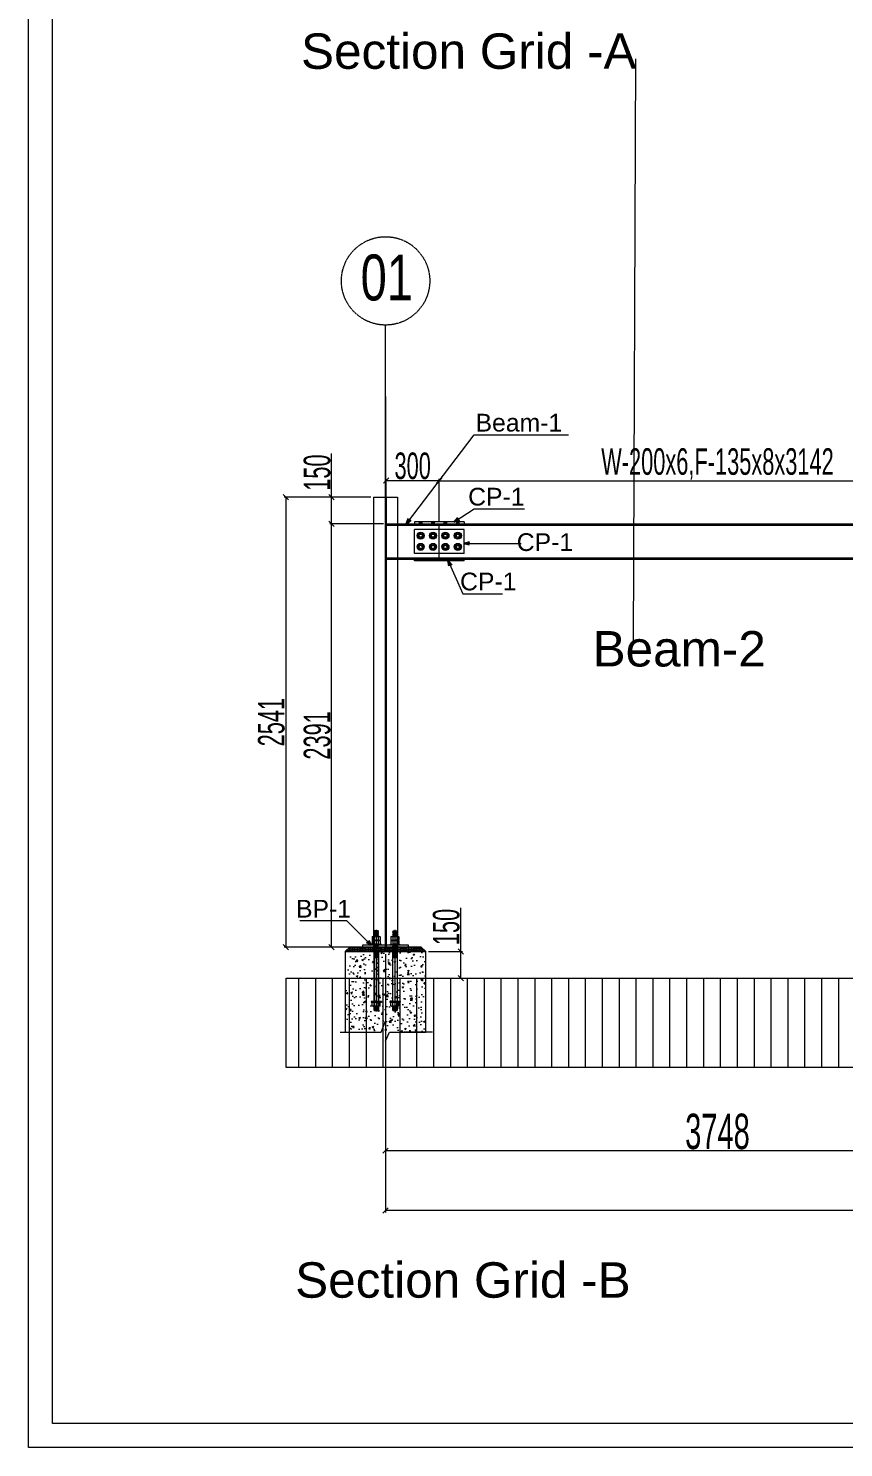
# Model space of a CAD drawing. Header units: millimetres. Extents: x -2070542 to 12330240, y -55001 to 6949969.
# Drawn here: x 1806939 to 1811542, y -49430 to -41416 of the extents above; entities that cross this region are included whole.
import ezdxf

# ---------------------------------------------------------------- set-up
doc = ezdxf.new("R2010")
doc.units = ezdxf.units.MM
doc.header["$LTSCALE"] = 0.5
doc.header["$PDMODE"] = 3
doc.linetypes.add('CENTER2', pattern=[1.125, 0.75, -0.125, 0.125, -0.125])
doc.linetypes.add('DASHDOT2', pattern=[0.5, 0.25, -0.125, 0, -0.125])
for name, color, linetype, lineweight in [('Dimantion', 7, 'Continuous', 9), ('GRIED', 251, 'Continuous', 5), ('HACTH', 8, 'Continuous', 5), ('Profile Sheet', 130, 'Continuous', 9), ('steel col', 1, 'Continuous', 13)]:
    doc.layers.add(name, color=color, linetype=linetype, lineweight=lineweight)
doc.layers.add('G text', color=7, linetype='Continuous')
doc.styles.add('MONOTEXT', font='arial.ttf')
doc.styles.get("Standard").update_dxf_attribs({"font": 'swisscl.ttf', "width": 0.8})
doc.styles.add('style01', font='swisscl.ttf')
doc.dimstyles.new('dim40', dxfattribs={"dimtxt": 40, "dimasz": 30, "dimexe": 10, "dimexo": 15, "dimgap": 5, "dimtad": 1, "dimdec": 0, "dimzin": 0, "dimdsep": 46, "dimtxsty": 'Standard', "dimblk": 'OBLIQUE', "dimcen": 0, "dimclrd": 94, "dimclre": 94, "dimclrt": 6, "dimadec": 0, "dimazin": 0, "dimtfac": 1, "dimtdec": 0, "dimtofl": 0, "dimtmove": 0, "dimatfit": 3, "dimldrblk": 'OPEN30', "dimfxl": 100, "dimtolj": 1, "dimtzin": 0, "dimlwd": 13, "dimlwe": 13, "dimarcsym": 0})

# ---------------------------------------------------------------- blocks, each defined once
blk = doc.blocks.new('Hex Nut - 10 mm side')
at = {"color": 0, "linetype": 'Continuous'}
for p, q in [((-9.2, -6.8), (-9.2, 6.8)), ((-0.7, 9.1), (-8.5, 9.1)), ((-0.7, 4.5), (-8.5, 4.5)), ((0, -6.8), (0, 6.8)), ((-0.7, -4.5), (-8.5, -4.5)), ((-0.7, -9.1), (-8.5, -9.1))]:
    blk.add_line(p, q, dxfattribs=at)
for centre, radius, start, end in [((-5, 6.8), 4.19, 147.1328, 212.8672), ((6.6, 0), 15.7, 163.2214, 196.7786), ((-4.2, 6.8), 4.19, 327.1328, 32.8672), ((-15.7, 0), 15.7, 343.2214, 16.7787), ((-5, -6.8), 4.19, 147.1328, 212.8672), ((-4.2, -6.8), 4.19, 327.1328, 32.8672)]:
    blk.add_arc(centre, radius, start, end, dxfattribs=at)
blk = doc.blocks.new('dfewer')
at = {"layer": 'Profile Sheet', "ltscale": 8}
blk.add_line((2170268.4, 1870419.9), (2170268.4, 1869965), dxfattribs=at)
at = {"layer": 'steel col', "lineweight": 9}
for p, q in [((2170280.4, 1870415), (2170256.4, 1870415)), ((2170257.9, 1870412.5), (2170256.4, 1870415)), ((2170278.9, 1870412.5), (2170256.4, 1870415)), ((2170256.4, 1870410), (2170257.9, 1870412.5)), ((2170280.4, 1870410), (2170256.4, 1870410)), ((2170257.9, 1870407.5), (2170256.4, 1870410)), ((2170278.9, 1870407.5), (2170256.4, 1870410)), ((2170256.4, 1870405), (2170257.9, 1870407.5)), ((2170280.4, 1870405), (2170256.4, 1870405)), ((2170257.9, 1870402.5), (2170256.4, 1870405)), ((2170278.9, 1870402.5), (2170256.4, 1870405)), ((2170256.4, 1870400), (2170257.9, 1870402.5)), ((2170280.4, 1870400), (2170256.4, 1870400)), ((2170257.9, 1870397.5), (2170256.4, 1870400)), ((2170278.9, 1870397.5), (2170256.4, 1870400)), ((2170256.4, 1870395), (2170257.9, 1870397.5)), ((2170280.4, 1870395), (2170256.4, 1870395)), ((2170257.9, 1870392.5), (2170256.4, 1870395)), ((2170278.9, 1870392.5), (2170256.4, 1870395)), ((2170256.4, 1870390), (2170257.9, 1870392.5)), ((2170280.4, 1870390), (2170256.4, 1870390)), ((2170257.9, 1870387.5), (2170256.4, 1870390)), ((2170278.9, 1870387.5), (2170256.4, 1870390)), ((2170278.9, 1870412.5), (2170257.9, 1870412.5)), ((2170280.4, 1870410), (2170257.9, 1870412.5)), ((2170278.9, 1870407.5), (2170257.9, 1870407.5)), ((2170280.4, 1870405), (2170257.9, 1870407.5)), ((2170278.9, 1870402.5), (2170257.9, 1870402.5)), ((2170280.4, 1870400), (2170257.9, 1870402.5)), ((2170278.9, 1870397.5), (2170257.9, 1870397.5)), ((2170280.4, 1870395), (2170257.9, 1870397.5)), ((2170278.9, 1870392.5), (2170257.9, 1870392.5)), ((2170280.4, 1870390), (2170257.9, 1870392.5)), ((2170278.9, 1870412.5), (2170280.4, 1870415)), ((2170280.4, 1870410), (2170278.9, 1870412.5)), ((2170278.9, 1870407.5), (2170280.4, 1870410)), ((2170280.4, 1870405), (2170278.9, 1870407.5)), ((2170278.9, 1870402.5), (2170280.4, 1870405)), ((2170280.4, 1870400), (2170278.9, 1870402.5)), ((2170278.9, 1870397.5), (2170280.4, 1870400)), ((2170280.4, 1870395), (2170278.9, 1870397.5)), ((2170278.9, 1870392.5), (2170280.4, 1870395)), ((2170280.4, 1870390), (2170278.9, 1870392.5)), ((2170278.9, 1870387.5), (2170280.4, 1870390)), ((2170238.9, 1870338.4), (2170238.9, 1870335)), ((2170297.4, 1870338.4), (2170238.9, 1870338.4)), ((2170268.4, 1870335), (2170238.9, 1870335)), ((2170239.2, 1870335), (2170297.6, 1870335)), ((2170288.4, 1870335), (2170248.4, 1870335)), ((2170256.4, 1870385), (2170257.9, 1870387.5)), ((2170280.4, 1870385), (2170256.4, 1870385)), ((2170257.4, 1870383.3), (2170256.4, 1870385)), ((2170271.1, 1870383.3), (2170256.4, 1870385)), ((2170280.4, 1870335), (2170256.4, 1870335)), ((2170256.4, 1870332.5), (2170257.9, 1870335)), ((2170280.4, 1870332.5), (2170256.4, 1870332.5)), ((2170257.9, 1870330), (2170256.4, 1870332.5)), ((2170278.9, 1870330), (2170256.4, 1870332.5)), ((2170256.4, 1870327.5), (2170257.9, 1870330)), ((2170280.4, 1870327.5), (2170256.4, 1870327.5)), ((2170257.9, 1870325), (2170256.4, 1870327.5)), ((2170256.7, 1870323), (2170257.9, 1870325)), ((2170278.9, 1870387.5), (2170257.9, 1870387.5)), ((2170280.4, 1870385), (2170257.9, 1870387.5)), ((2170278.9, 1870335), (2170257.9, 1870335)), ((2170280.4, 1870332.5), (2170257.9, 1870335)), ((2170278.9, 1870330), (2170257.9, 1870330)), ((2170280.4, 1870327.5), (2170257.9, 1870330)), ((2170278.9, 1870325), (2170257.9, 1870325)), ((2170280.4, 1870323), (2170257.9, 1870325)), ((2170268.4, 1870335), (2170297.4, 1870335)), ((2170280.4, 1870385), (2170278.9, 1870387.5)), ((2170280.4, 1870332.5), (2170278.9, 1870335)), ((2170278.9, 1870330), (2170280.4, 1870332.5)), ((2170280.4, 1870327.5), (2170278.9, 1870330)), ((2170278.9, 1870325), (2170280.4, 1870327.5)), ((2170280.4, 1870323), (2170278.9, 1870325)), ((2170279.4, 1870383.3), (2170280.4, 1870385)), ((2170297.4, 1870335), (2170297.4, 1870338.4)), ((2170280.4, 1870300.5), (2170256.4, 1870300.5)), ((2170257.9, 1870298), (2170256.4, 1870300.5)), ((2170278.9, 1870298), (2170256.4, 1870300.5)), ((2170256.4, 1870295), (2170257.9, 1870298)), ((2170280.4, 1870295), (2170256.4, 1870295)), ((2170280.4, 1870295), (2170256.4, 1870295)), ((2170257.9, 1870292.5), (2170256.4, 1870295)), ((2170278.9, 1870292.5), (2170256.4, 1870295)), ((2170256.4, 1870289.4), (2170257.9, 1870292.5)), ((2170280.4, 1870289.4), (2170256.4, 1870289.4)), ((2170280.4, 1870289.4), (2170256.4, 1870289.4)), ((2170257.9, 1870286.9), (2170256.4, 1870289.4)), ((2170278.9, 1870286.9), (2170256.4, 1870289.4)), ((2170256.4, 1870283.9), (2170257.9, 1870286.9)), ((2170280.4, 1870283.9), (2170256.4, 1870283.9)), ((2170280.4, 1870283.9), (2170256.4, 1870283.9)), ((2170257.9, 1870281.4), (2170256.4, 1870283.9)), ((2170278.9, 1870281.4), (2170256.4, 1870283.9)), ((2170256.4, 1870278.3), (2170257.9, 1870281.4)), ((2170280.4, 1870278.3), (2170256.4, 1870278.3)), ((2170280.4, 1870278.3), (2170256.4, 1870278.3)), ((2170257.9, 1870275.8), (2170256.4, 1870278.3)), ((2170278.9, 1870275.8), (2170256.4, 1870278.3)), ((2170256.4, 1870272.8), (2170257.9, 1870275.8)), ((2170280.4, 1870272.8), (2170256.4, 1870272.8)), ((2170280.4, 1870272.8), (2170256.4, 1870272.8)), ((2170257.9, 1870270.3), (2170256.4, 1870272.8)), ((2170278.9, 1870270.3), (2170256.4, 1870272.8)), ((2170256.4, 1870267.2), (2170257.9, 1870270.3)), ((2170280.4, 1870267.2), (2170256.4, 1870267.2)), ((2170280.4, 1870267.2), (2170256.4, 1870267.2)), ((2170257.9, 1870265), (2170256.4, 1870267.2)), ((2170279, 1870265), (2170256.4, 1870267.2)), ((2170256.4, 1870265), (2170280.4, 1870265)), ((2170278.9, 1870298), (2170257.9, 1870298)), ((2170280.4, 1870295), (2170257.9, 1870298)), ((2170278.9, 1870292.5), (2170257.9, 1870292.5)), ((2170280.4, 1870289.4), (2170257.9, 1870292.5)), ((2170278.9, 1870286.9), (2170257.9, 1870286.9)), ((2170280.4, 1870283.9), (2170257.9, 1870286.9)), ((2170278.9, 1870281.4), (2170257.9, 1870281.4)), ((2170280.4, 1870278.3), (2170257.9, 1870281.4)), ((2170278.9, 1870275.8), (2170257.9, 1870275.8)), ((2170280.4, 1870272.8), (2170257.9, 1870275.8)), ((2170278.9, 1870270.3), (2170257.9, 1870270.3)), ((2170280.4, 1870267.2), (2170257.9, 1870270.3)), ((2170279, 1870265), (2170257.9, 1870265)), ((2170278.9, 1870298), (2170280.4, 1870300.5)), ((2170280.4, 1870295), (2170278.9, 1870298)), ((2170278.9, 1870292.5), (2170280.4, 1870295)), ((2170280.4, 1870289.4), (2170278.9, 1870292.5)), ((2170278.9, 1870286.9), (2170280.4, 1870289.4)), ((2170280.4, 1870283.9), (2170278.9, 1870286.9)), ((2170278.9, 1870281.4), (2170280.4, 1870283.9)), ((2170280.4, 1870278.3), (2170278.9, 1870281.4)), ((2170278.9, 1870275.8), (2170280.4, 1870278.3)), ((2170280.4, 1870272.8), (2170278.9, 1870275.8)), ((2170278.9, 1870270.3), (2170280.4, 1870272.8)), ((2170280.4, 1870267.2), (2170278.9, 1870270.3)), ((2170279, 1870265), (2170280.4, 1870267.2)), ((2170268.4, 1870015), (2170238.9, 1870015)), ((2170238.9, 1870015), (2170297.4, 1870015)), ((2170238.9, 1870015), (2170238.9, 1870011.5)), ((2170297.4, 1870011.5), (2170238.9, 1870011.5)), ((2170288.4, 1870015), (2170248.4, 1870015)), ((2170257.9, 1869987.5), (2170256.9, 1869989.1)), ((2170278.9, 1869987.5), (2170264.6, 1869989.1)), ((2170268.4, 1870015), (2170297.4, 1870015)), ((2170278.9, 1869987.5), (2170279.8, 1869989.1)), ((2170297.4, 1870015), (2170297.4, 1870011.5)), ((2170256.4, 1869985), (2170257.9, 1869987.5)), ((2170280.4, 1869985), (2170256.4, 1869985)), ((2170257.9, 1869982.5), (2170256.4, 1869985)), ((2170278.9, 1869982.5), (2170256.4, 1869985)), ((2170256.4, 1869980), (2170257.9, 1869982.5)), ((2170280.4, 1869980), (2170256.4, 1869980)), ((2170257.9, 1869977.5), (2170256.4, 1869980)), ((2170278.9, 1869977.5), (2170256.4, 1869980)), ((2170256.4, 1869975), (2170257.9, 1869977.5)), ((2170280.4, 1869975), (2170256.4, 1869975)), ((2170257.9, 1869972.5), (2170256.4, 1869975)), ((2170278.9, 1869972.5), (2170256.4, 1869975)), ((2170256.4, 1869970), (2170257.9, 1869972.5)), ((2170280.4, 1869970), (2170256.4, 1869970)), ((2170257.9, 1869967.5), (2170256.4, 1869970)), ((2170278.9, 1869967.5), (2170256.4, 1869970)), ((2170256.4, 1869965), (2170257.9, 1869967.5)), ((2170280.4, 1869965), (2170256.4, 1869965)), ((2170278.9, 1869987.5), (2170257.9, 1869987.5)), ((2170280.4, 1869985), (2170257.9, 1869987.5)), ((2170278.9, 1869982.5), (2170257.9, 1869982.5)), ((2170280.4, 1869980), (2170257.9, 1869982.5)), ((2170278.9, 1869977.5), (2170257.9, 1869977.5)), ((2170280.4, 1869975), (2170257.9, 1869977.5)), ((2170278.9, 1869972.5), (2170257.9, 1869972.5)), ((2170280.4, 1869970), (2170257.9, 1869972.5)), ((2170278.9, 1869967.5), (2170257.9, 1869967.5)), ((2170278.9, 1869967.5), (2170257.9, 1869967.5)), ((2170280.4, 1869965), (2170257.9, 1869967.5)), ((2170280.4, 1869985), (2170278.9, 1869987.5)), ((2170278.9, 1869982.5), (2170280.4, 1869985)), ((2170280.4, 1869980), (2170278.9, 1869982.5)), ((2170278.9, 1869977.5), (2170280.4, 1869980)), ((2170280.4, 1869975), (2170278.9, 1869977.5)), ((2170278.9, 1869972.5), (2170280.4, 1869975)), ((2170280.4, 1869970), (2170278.9, 1869972.5)), ((2170278.9, 1869967.5), (2170280.4, 1869970)), ((2170280.4, 1869965), (2170278.9, 1869967.5))]:
    blk.add_line(p, q, dxfattribs=at)
blk.add_lwpolyline([(2170280.4, 1869965), (2170280.4, 1870300.5), (2170256.4, 1870300.5), (2170256.4, 1869965)], dxfattribs=at)
at = {"layer": 'steel col', "lineweight": 9, "extrusion": (0, 0, -1), "yscale": 2.453299200162292, "rotation": 90}
for p, xscale, zscale in [((-2170268.4, 1870383.3), 2.453299200162292, -2.4532992), ((-2170268.4, 1870360.9), 2.453299200162292, -2.4532992), ((-2170268.4, 1869989.1), -2.453299200162292, -2.453299200162292)]:
    blk.add_blockref('Hex Nut - 10 mm side', p, dxfattribs=dict(at, xscale=xscale, zscale=zscale))
at = {"layer": 'steel col', "lineweight": 9, "yscale": 2.453299200162292, "zscale": 2.453299200162292, "rotation": 90}
for p, xscale in [((2170268.4, 1870383.3), 2.453299200162292), ((2170268.4, 1870360.9), 2.453299200162292), ((2170268.4, 1870323), 2.453299200162292), ((2170268.4, 1869989.1), -2.453299200162292)]:
    blk.add_blockref('Hex Nut - 10 mm side', p, dxfattribs=dict(at, xscale=xscale))
blk = doc.blocks.new('_Oblique')
at = {"color": 0, "linetype": 'ByBlock', "lineweight": -2}
blk.add_line((-0.5, -0.5), (0.5, 0.5), dxfattribs=at)
blk = doc.blocks.new('_Open30')
at = {"color": 0, "linetype": 'ByBlock', "lineweight": -2}
for p, q in [((-1, 0.27), (0, 0)), ((0, 0), (-1, -0.27)), ((0, 0), (-1, 0))]:
    blk.add_line(p, q, dxfattribs=at)
blk = doc.blocks.new('*D91')
at = {"color": 94, "lineweight": 13, "transparency": 16777216}
for p, q in [((1809380.9, -46628.7), (1809380.9, -46381.8)), ((1809198.4, -46628.7), (1809390.9, -46628.7)), ((1809380.9, -46778.7), (1809380.9, -46628.7)), ((1809198.4, -46778.7), (1809390.9, -46778.7))]:
    blk.add_line(p, q, dxfattribs=at)
at = {"layer": 'Defpoints', "color": 0, "lineweight": 13, "transparency": 16777216}
for p in [(1809183.4, -46628.7), (1809380.9, -46628.7), (1809183.4, -46778.7)]:
    blk.add_point(p, dxfattribs=at)
at = {"color": 94, "lineweight": 13, "transparency": 16777216, "xscale": 30, "yscale": 30, "zscale": 30}
for p, rotation in [((1809380.9, -46628.7), 90), ((1809380.9, -46778.7), 270)]:
    blk.add_blockref('_Oblique', p, dxfattribs=dict(at, rotation=rotation))
at = {"color": 6, "lineweight": 18, "transparency": 16777216, "insert": (1809299.1, -46490.3), "char_height": 150, "attachment_point": 5, "rotation": 90}
blk.add_mtext('\\A1;150', dxfattribs=at)
blk = doc.blocks.new('*D114')
at = {"color": 94, "lineweight": 13, "transparency": 16777216}
for p, q in [((1809258.9, -44197.8), (1809258.9, -43960)), ((1809258.9, -43970), (1812400.9, -43970)), ((1812400.9, -44197.8), (1812400.9, -43960))]:
    blk.add_line(p, q, dxfattribs=at)
at = {"layer": 'Defpoints', "color": 0, "lineweight": 13, "transparency": 16777216}
for p in [(1812400.9, -43970), (1809258.9, -44212.8), (1812400.9, -44212.8)]:
    blk.add_point(p, dxfattribs=at)
at = {"color": 94, "lineweight": 13, "transparency": 16777216, "xscale": 30, "yscale": 30, "zscale": 30, "rotation": 180}
blk.add_blockref('_Oblique', (1809258.9, -43970), dxfattribs=at)
at = {"color": 94, "lineweight": 13, "transparency": 16777216, "xscale": 30, "yscale": 30, "zscale": 30}
blk.add_blockref('_Oblique', (1812400.9, -43970), dxfattribs=at)
at = {"color": 6, "lineweight": 18, "transparency": 16777216, "insert": (1810829.9, -43875.7), "char_height": 150, "attachment_point": 5}
blk.add_mtext('\\A1;W-200x6,F-135x8x3142', dxfattribs=at)
blk = doc.blocks.new('18 mm nut')
at = {"color": 1, "lineweight": 0}
blk.add_lwpolyline([(2042693.6, 1753460.5), (2042685.1, 1753445.8), (2042693.6, 1753431.1), (2042710.6, 1753431.1), (2042719.1, 1753445.8), (2042710.6, 1753460.5)], close=True, dxfattribs=at)
at = {"lineweight": 0}
blk.add_circle((2042702.1, 1753445.8), 20, dxfattribs=at)
at = {"color": 7, "linetype": 'DASHDOT2', "lineweight": 15, "ltscale": 20}
blk.add_circle((2042701.9, 1753445.6), 11, dxfattribs=at)
at = {"color": 1, "lineweight": 0}
blk.add_circle((2042702.1, 1753445.8), 9, dxfattribs=at)
blk = doc.blocks.new('erwrrw')
at = {"layer": 'steel col', "lineweight": 18}
for p, q in [((1844168.8, 59694.1), (1844168.8, 59829.1)), ((1844168.8, 59829.1), (1844448.8, 59829.1)), ((1844448.8, 59694.1), (1844448.8, 59829.1)), ((1844168.8, 59694.1), (1844448.8, 59694.1))]:
    blk.add_line(p, q, dxfattribs=at)
at = {"lineweight": 13, "extrusion": (0, 0, -1), "zscale": -1}
for p, rotation in [((-2164676.4, -2613126.1), 42.52046294639687), ((-2164746.3, -2613126.1), 42.52046294639698), ((-2164816.3, -2613126.1), 42.52046294639698), ((-2164886.3, -2613126.1), 42.52046294639687), ((-2164676.4, -2613189.6), 42.52046294639687), ((-2164746.3, -2613189.6), 42.52046294639698), ((-2164816.3, -2613189.6), 42.52046294639698), ((-2164886.3, -2613189.6), 42.52046294639687)]:
    blk.add_blockref('18 mm nut', p, dxfattribs=dict(at, rotation=rotation))
blk = doc.blocks.new('tetet')
at = {"lineweight": 13}
blk.add_line((1842239.1, 59281.1), (1842239.1, 59491.1), dxfattribs=at)
at = {"color": 6, "const_width": 22}
for points in [[(1842134.1, 59501.1), (1842134.1, 59483.1)], [(1842204.1, 59501.1), (1842204.1, 59483.1)], [(1842274.1, 59501.1), (1842274.1, 59483.1)], [(1842344.1, 59501.1), (1842344.1, 59483.1)], [(1842134.1, 59299.1), (1842134.1, 59281.1)], [(1842204.1, 59299.1), (1842204.1, 59281.1)], [(1842274.1, 59299.1), (1842274.1, 59281.1)], [(1842344.1, 59299.1), (1842344.1, 59281.1)]]:
    blk.add_lwpolyline(points, dxfattribs=at)
at = {"layer": 'steel col', "lineweight": 18}
for p, q in [((1842099.1, 59501.1), (1842379.1, 59501.1)), ((1842099.1, 59501.1), (1842099.1, 59491.1)), ((1842134.1, 59483.1), (1842134.1, 59493.1)), ((1842204.1, 59483.1), (1842204.1, 59493.1)), ((1842274.1, 59483.1), (1842274.1, 59493.1)), ((1842344.1, 59483.1), (1842344.1, 59493.1)), ((1842379.1, 59501.1), (1842379.1, 59491.1)), ((1842099.1, 59281.1), (1842099.1, 59291.1)), ((1842099.1, 59281.1), (1842379.1, 59281.1)), ((1842134.1, 59281.1), (1842134.1, 59291.1)), ((1842204.1, 59281.1), (1842204.1, 59291.1)), ((1842274.1, 59281.1), (1842274.1, 59291.1)), ((1842344.1, 59281.1), (1842344.1, 59291.1)), ((1842379.1, 59281.1), (1842379.1, 59291.1))]:
    blk.add_line(p, q, dxfattribs=at)
at = {"lineweight": 13}
blk.add_blockref('erwrrw', (-2069.7, -370.5), dxfattribs=at)
blk = doc.blocks.new('*D121')
at = {"color": 94, "lineweight": 13, "transparency": 16777216}
for p, q in [((1808958.9, -44197.8), (1808958.9, -43959)), ((1808958.9, -43969), (1809258.9, -43969)), ((1809258.9, -44197.8), (1809258.9, -43959))]:
    blk.add_line(p, q, dxfattribs=at)
at = {"layer": 'Defpoints', "color": 0, "lineweight": 13, "transparency": 16777216}
for p in [(1809258.9, -43969), (1808958.9, -44212.8), (1809258.9, -44212.8)]:
    blk.add_point(p, dxfattribs=at)
at = {"color": 94, "lineweight": 13, "transparency": 16777216, "xscale": 30, "yscale": 30, "zscale": 30, "rotation": 180}
blk.add_blockref('_Oblique', (1808958.9, -43969), dxfattribs=at)
at = {"color": 94, "lineweight": 13, "transparency": 16777216, "xscale": 30, "yscale": 30, "zscale": 30}
blk.add_blockref('_Oblique', (1809258.9, -43969), dxfattribs=at)
at = {"color": 6, "lineweight": 18, "transparency": 16777216, "insert": (1809108.9, -43887), "char_height": 150, "attachment_point": 5}
blk.add_mtext('\\A1;300', dxfattribs=at)
blk = doc.blocks.new('*D127')
at = {"color": 94, "lineweight": 13, "transparency": 16777216}
for p, q in [((1808944, -44212.8), (1808641.4, -44212.8)), ((1808651.4, -46603.7), (1808651.4, -44212.8)), ((1808813.5, -46603.7), (1808641.4, -46603.7))]:
    blk.add_line(p, q, dxfattribs=at)
at = {"layer": 'Defpoints', "color": 0, "lineweight": 13, "transparency": 16777216}
for p in [(1808651.4, -44212.8), (1808959, -44212.8), (1808828.5, -46603.7)]:
    blk.add_point(p, dxfattribs=at)
at = {"color": 94, "lineweight": 13, "transparency": 16777216, "xscale": 30, "yscale": 30, "zscale": 30}
for p, rotation in [((1808651.4, -44212.8), 90), ((1808651.4, -46603.7), 270)]:
    blk.add_blockref('_Oblique', p, dxfattribs=dict(at, rotation=rotation))
at = {"color": 6, "lineweight": 18, "transparency": 16777216, "insert": (1808569.6, -45408.3), "char_height": 150, "attachment_point": 5, "rotation": 90}
blk.add_mtext('\\A1;2391', dxfattribs=at)
blk = doc.blocks.new('*D128')
at = {"color": 94, "lineweight": 13, "transparency": 16777216}
for p, q in [((1808651.4, -44062.8), (1808651.4, -43815.9)), ((1808873.5, -44062.8), (1808641.4, -44062.8)), ((1808651.4, -44212.8), (1808651.4, -44062.8)), ((1808944, -44212.8), (1808641.4, -44212.8))]:
    blk.add_line(p, q, dxfattribs=at)
at = {"layer": 'Defpoints', "color": 0, "lineweight": 13, "transparency": 16777216}
for p in [(1808651.4, -44062.8), (1808888.5, -44062.8), (1808959, -44212.8)]:
    blk.add_point(p, dxfattribs=at)
at = {"color": 94, "lineweight": 13, "transparency": 16777216, "xscale": 30, "yscale": 30, "zscale": 30}
for p, rotation in [((1808651.4, -44062.8), 90), ((1808651.4, -44212.8), 270)]:
    blk.add_blockref('_Oblique', p, dxfattribs=dict(at, rotation=rotation))
at = {"color": 6, "lineweight": 18, "transparency": 16777216, "insert": (1808569.6, -43924.4), "char_height": 150, "attachment_point": 5, "rotation": 90}
blk.add_mtext('\\A1;150', dxfattribs=at)
blk = doc.blocks.new('*D129')
at = {"color": 94, "lineweight": 13, "transparency": 16777216}
for p, q in [((1808873.5, -44062.8), (1808383, -44062.8)), ((1808393, -44062.8), (1808393, -46603.7)), ((1808873.5, -46603.7), (1808383, -46603.7))]:
    blk.add_line(p, q, dxfattribs=at)
at = {"layer": 'Defpoints', "color": 0, "lineweight": 13, "transparency": 16777216}
for p in [(1808888.5, -44062.8), (1808393, -46603.7), (1808888.5, -46603.7)]:
    blk.add_point(p, dxfattribs=at)
at = {"color": 94, "lineweight": 13, "transparency": 16777216, "xscale": 30, "yscale": 30, "zscale": 30}
for p, rotation in [((1808393, -44062.8), 90), ((1808393, -46603.7), 270)]:
    blk.add_blockref('_Oblique', p, dxfattribs=dict(at, rotation=rotation))
at = {"color": 6, "lineweight": 18, "transparency": 16777216, "insert": (1808311.2, -45333.3), "char_height": 150, "attachment_point": 5, "rotation": 90}
blk.add_mtext('\\A1;2541', dxfattribs=at)
blk = doc.blocks.new('*D192')
at = {"color": 94, "lineweight": 13, "transparency": 16777216}
for p, q in [((1808955.9, -46643.7), (1808955.9, -47763.3)), ((1812703.9, -46643.7), (1812703.9, -47763.3)), ((1808955.9, -47753.3), (1812703.9, -47753.3))]:
    blk.add_line(p, q, dxfattribs=at)
at = {"layer": 'Defpoints', "color": 0, "lineweight": 13, "transparency": 16777216}
for p in [(1808955.9, -46628.7), (1812703.9, -46628.7), (1812703.9, -47753.3)]:
    blk.add_point(p, dxfattribs=at)
at = {"color": 94, "lineweight": 13, "transparency": 16777216, "xscale": 30, "yscale": 30, "zscale": 30, "rotation": 180}
blk.add_blockref('_Oblique', (1808955.9, -47753.3), dxfattribs=at)
at = {"color": 94, "lineweight": 13, "transparency": 16777216, "xscale": 30, "yscale": 30, "zscale": 30}
blk.add_blockref('_Oblique', (1812703.9, -47753.3), dxfattribs=at)
at = {"color": 6, "lineweight": 18, "transparency": 16777216, "insert": (1810829.9, -47645.8), "char_height": 200, "attachment_point": 5}
blk.add_mtext('\\A1;3748', dxfattribs=at)
blk = doc.blocks.new('*D199')
at = {"color": 94, "lineweight": 13, "transparency": 16777216}
for p, q in [((1808955.9, -46643.7), (1808955.9, -48101.7)), ((1833578.9, -46643.7), (1833578.9, -48101.7)), ((1833578.9, -48091.7), (1808955.9, -48091.7))]:
    blk.add_line(p, q, dxfattribs=at)
at = {"layer": 'Defpoints', "color": 0, "lineweight": 13, "transparency": 16777216}
for p in [(1808955.9, -46628.7), (1833578.9, -46628.7), (1808955.9, -48091.7)]:
    blk.add_point(p, dxfattribs=at)
at = {"color": 94, "lineweight": 13, "transparency": 16777216, "xscale": 30, "yscale": 30, "zscale": 30, "rotation": 180}
blk.add_blockref('_Oblique', (1808955.9, -48091.7), dxfattribs=at)
at = {"color": 94, "lineweight": 13, "transparency": 16777216, "xscale": 30, "yscale": 30, "zscale": 30}
blk.add_blockref('_Oblique', (1833578.9, -48091.7), dxfattribs=at)
at = {"color": 6, "lineweight": 18, "transparency": 16777216, "insert": (1821262.5, -47984.1), "char_height": 200, "attachment_point": 5}
blk.add_mtext('\\A1;24623', dxfattribs=at)

msp = doc.modelspace()

# ---------------------------------------------------------------- hatches: boundary and pattern name
at = {"lineweight": 13}
h = msp.add_hatch(dxfattribs=at)
h.set_pattern_fill('DOTS', color=256, scale=3, style=0)
h.set_pattern_definition([(180, (1527191.855, -80095.003), (-2.38125, 4.7625), [0, -4.7625])])
h.paths.add_polyline_path([(1809156.8, -46603.7), (1808754.9, -46603.7), (1808728.4, -46628.7), (1809183.4, -46628.7)])
at = {"layer": 'Dimantion', "lineweight": 9}
h = msp.add_hatch(dxfattribs=at)
h.set_pattern_fill('ANSI31', color=251, scale=30, angle=45, style=0)
h.set_pattern_definition([(90, (2106884.5, 23581.8), (-95.25, 2e-14), [])])
h.paths.add_polyline_path([(1808395.1, -46778.7), (1834451.1, -46778.7), (1834451.1, -47283.6), (1808395.1, -47283.6)])
at = {"layer": 'HACTH'}
h = msp.add_hatch(dxfattribs=at)
h.set_pattern_fill('AR-CONC', color=256, scale=0.5)
h.set_pattern_definition([(50, (2090719.92, -80090), (91.092334, -7.969543), [9.525, -104.775]), (355, (2090719.92, -80090), (-17.621413, 95.52832), [7.62, -83.82]), (100.451, (2090727.51, -80090.67), (73.47125, 87.558344), [8.095, -89.045]), (46.1842, (2090719.92, -80064.6), (135.53952, -21.021164), [14.2875, -157.1625]), (96.6356, (2090731.22, -80066.35), (118.70212, 123.71278), [12.1425, -133.5675]), (351.184, (2090719.92, -80064.6), (118.7023, 123.71256), [11.43, -125.73]), (21, (2090732.62, -80070.95), (75.80744, -51.13276), [9.525, -104.775]), (326, (2090732.62, -80070.95), (30.901014, 92.093983), [7.62, -83.82]), (71.4514, (2090738.94, -80075.21), (106.708245, 40.96143), [8.095, -89.045]), (37.5, (2090719.92, -80090.003), (1.5443016, 42.2775194), [0, -82.804, 0, -85.09, 0, -84.1375]), (7.5, (2090719.92, -80090.003), (33.409831, 50.0902874), [0, -48.514, 0, -80.899, 0, -32.0675]), (327.5, (2090691.6, -80090.003), (67.7952976, -2.864372), [0, -31.75, 0, -99.06, 0, -131.445]), (317.5, (2090678.9, -80090.003), (74.064591, 12.713246), [0, -41.275, 0, -65.786, 0, -93.345])])
edge = h.paths.add_edge_path()
edge.add_line((1808978.9, -47083.8), (1809183.4, -47083.8))
edge.add_line((1809183.4, -47083.8), (1809183.4, -46628.7))
edge.add_line((1809183.4, -46628.7), (1808728.4, -46628.7))
edge.add_line((1808728.4, -46628.7), (1808728.4, -47083.8))
edge.add_line((1808728.4, -47083.8), (1808930.9, -47083.8))

# ---------------------------------------------------------------- linework, layer by layer
at = {"lineweight": 0}
msp.add_line((1810366.5, -41588.6), (1810353.8, -44885.4), dxfattribs=at)
at = {"lineweight": 13}
for p, q in [((1808955.9, -46628.7), (1808955.9, -43091)), ((1808955.9, -43494.3), (1808955.9, -46603.7)), ((1808952.9, -44062.8), (1808952.9, -46603.7)), ((1808955.9, -44035.7), (1808955.9, -46603.7)), ((1808955.9, -44035.7), (1808955.9, -46603.7)), ((1808958.9, -44062.8), (1808958.9, -46603.7)), ((1808728.4, -46628.7), (1809183.4, -46628.7)), ((1809156.8, -46603.7), (1808754.9, -46603.7)), ((1808930.9, -47083.8), (1808955.9, -47021.9)), ((1808955.9, -47021.9), (1808955.9, -47134.7)), ((1808699.5, -47083.8), (1808930.9, -47083.8)), ((1808955.9, -47134.7), (1808978.9, -47083.8)), ((1808978.9, -47083.8), (1809174, -47083.8)), ((1809221.5, -47083.8), (1809059.9, -47083.8))]:
    msp.add_line(p, q, dxfattribs=at)
for points in [[(1835511.8, -29147.6), (1835511.8, -49430.2), (1806939.1, -49430.2), (1806939.1, -29147.6)], [(1835375.6, -29283.7), (1835375.6, -49294.1), (1807075.3, -49294.1), (1807075.3, -29283.7)], [(1809156.8, -46603.7), (1808754.9, -46603.7), (1808728.4, -46628.7), (1809183.4, -46628.7)]]:
    msp.add_lwpolyline(points, close=True, dxfattribs=at)
at = {"layer": 'Dimantion', "color": 251, "lineweight": 9}
msp.add_lwpolyline([(1808395.1, -46778.7), (1834451.1, -46778.7), (1834451.1, -47283.6), (1808395.1, -47283.6)], close=True, dxfattribs=at)
at = {"layer": 'GRIED', "linetype": 'CENTER2', "ltscale": 30}
msp.add_circle((1808955.9, -42841.7), 249.4, dxfattribs=at)
at = {"layer": 'HACTH'}
msp.add_lwpolyline([(1808978.9, -47083.8), (1809183.4, -47083.8), (1809183.4, -46628.7), (1808728.4, -46628.7), (1808728.4, -47083.8), (1808930.9, -47083.8)], dxfattribs=at)
at = {"layer": 'steel col', "lineweight": 18}
for p, q in [((1808888.4, -44062.8), (1809023.4, -44062.8)), ((1808888.4, -44062.8), (1808888.4, -46603.7)), ((1809023.4, -44062.8), (1809023.4, -46603.7)), ((1808955.9, -44212.8), (1833578.9, -44212.8)), ((1808955.9, -44220.8), (1833578.9, -44220.8)), ((1808955.9, -44404.8), (1833578.9, -44404.8)), ((1808955.9, -44412.8), (1833578.9, -44412.8))]:
    msp.add_line(p, q, dxfattribs=at)
msp.add_lwpolyline([(1808828.4, -46591.7), (1809083.4, -46591.7), (1809083.4, -46603.7), (1808828.4, -46603.7)], close=True, dxfattribs=at)

# ---------------------------------------------------------------- block references
at = {"lineweight": 13, "xscale": -1}
msp.add_blockref('tetet', (3651498, -103703.9), dxfattribs=at)
at = {"lineweight": 18}
msp.add_blockref('dfewer', (-361365, -1916926.7), dxfattribs=at)
at = {"lineweight": 18, "xscale": -1}
for p in [(3979171.5, -1916926.7), (3979276.8, -1916926.7)]:
    msp.add_blockref('dfewer', p, dxfattribs=at)

# ---------------------------------------------------------------- texts
at = {"color": 7, "lineweight": 13, "style": 'MONOTEXT'}
for s, insert, char_height, width, attachment_point in [('{\\C6;Section Grid -A}', (1808478.5, -41647.1), 200, 3315.23, 7), ('Beam-1', (1809953.1, -43693.8), 100, 2025.961, 9), ('CP-1', (1809740.4, -44111.7), 100, 2025.961, 9), ('CP-1', (1810014.7, -44368.3), 100, 2025.961, 9), ('CP-1', (1809694.7, -44590.6), 100, 2025.961, 9), ('Beam-2', (1811103, -45022), 200, 2025.961, 9), ('{\\C6;Section Grid -B}', (1808445.5, -48586.5), 200, 3315.23, 7)]:
    msp.add_mtext(s, dxfattribs=dict(at, insert=insert, char_height=char_height, width=width, attachment_point=attachment_point))
at = {"color": 7, "lineweight": 13, "insert": (1808450.3, -46437), "char_height": 100, "width": 2025.961, "attachment_point": 7, "rotation": 360, "style": 'MONOTEXT'}
msp.add_mtext('BP-1', dxfattribs=at)
at = {"layer": 'G text', "linetype": 'Continuous', "style": 'style01'}
msp.add_text('01', height=259.15, dxfattribs=at).set_placement((1808815.1, -42952.1, -88.8))

# ---------------------------------------------------------------- dimensions: what is measured, and where the dimension line sits
at = {"lineweight": 18}
for base, p1, p2, picture, middle in [((1808651.4, -44062.8), (1808959, -44212.8), (1808888.5, -44062.8), '*D128', (1808569.6, -43924.4)), ((1808393, -46603.7), (1808888.5, -44062.8), (1808888.5, -46603.7), '*D129', (1808311.2, -45333.3)), ((1808651.4, -44212.8), (1808828.5, -46603.7), (1808959, -44212.8), '*D127', (1808569.6, -45408.3)), ((1809380.9, -46628.7), (1809183.4, -46778.7), (1809183.4, -46628.7), '*D91', (1809299.1, -46490.3))]:
    dim = msp.add_linear_dim(base=base, p1=p1, p2=p2, angle=90, dimstyle='dim40', override={"dimtxt": 150}, dxfattribs=at)
    dim.commit()
    dim.dimension.update_dxf_attribs({"geometry": picture, "text_midpoint": middle})
for base, p1, p2, override, picture, middle in [((1809258.9, -43969), (1808958.9, -44212.8), (1809258.9, -44212.8), {"dimtxt": 150}, '*D121', (1809108.9, -43887)), ((1812703.9, -47753.3), (1808955.9, -46628.7), (1812703.9, -46628.7), {"dimtxt": 200}, '*D192', (1810829.9, -47645.8))]:
    dim = msp.add_linear_dim(base=base, p1=p1, p2=p2, dimstyle='dim40', override=override, dxfattribs=at)
    dim.commit()
    dim.dimension.update_dxf_attribs({"geometry": picture, "text_midpoint": middle})
dim = msp.add_linear_dim(base=(1812400.9, -43970), p1=(1809258.9, -44212.8), p2=(1812400.9, -44212.8), text='W-200x6,F-135x8x<>', dimstyle='dim40', override={"dimtxt": 150}, dxfattribs=at)
dim.commit()
dim.dimension.update_dxf_attribs({"geometry": '*D114', "text_midpoint": (1810829.9, -43875.7)})
dim = msp.add_linear_dim(base=(1808955.9, -48091.7), p1=(1833578.9, -46628.7), p2=(1808955.9, -46628.7), dimstyle='dim40', override={"dimtxt": 200}, dxfattribs=at)
dim.commit()
dim.dimension.update_dxf_attribs({"geometry": '*D199', "text_midpoint": (1821262.5, -48091.7), "dimtype": 160})

# ---------------------------------------------------------------- leaders
at = {"lineweight": 13}
for points in [[(1809074.2, -44212.8), (1809457, -43711), (1809988.2, -43711)], [(1809343.9, -44201.8), (1809457, -44128.9), (1809740, -44128.9)], [(1809398.9, -44324.3), (1809721, -44324.3)], [(1809310.1, -44421.8), (1809391.4, -44608.6), (1809616.1, -44608.6)], [(1808874.2, -46593.5), (1808736.5, -46454.8), (1808472.4, -46454.8)]]:
    msp.add_leader(points, dimstyle='dim40', override={"dimgap": 5, "dimtad": 0}, dxfattribs=at)

doc.saveas('drawing.dxf')
